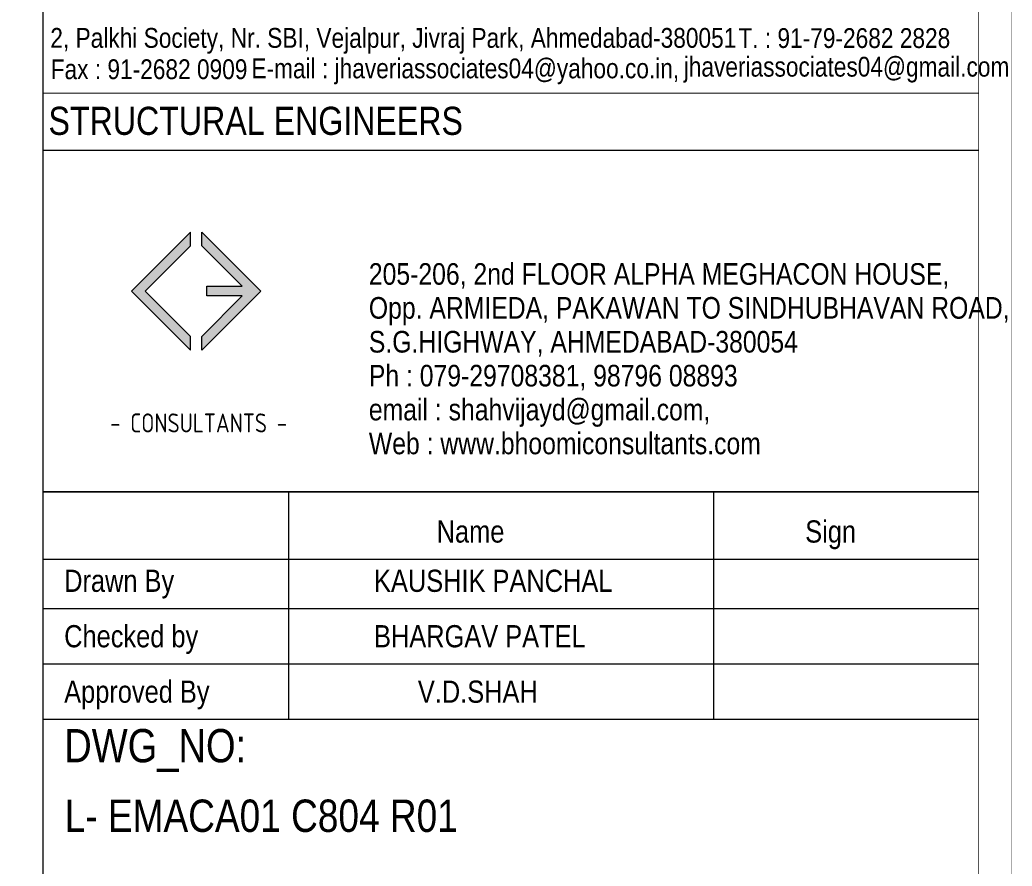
# Model space of a CAD drawing. Header units: millimetres. Extents: x 1112055 to 3390982, y -148532 to 766891.
# Drawn here: x 2938987 to 2958394, y 222577 to 239120 of the extents above; entities that cross this region are included whole.
import ezdxf

# ---------------------------------------------------------------- set-up
doc = ezdxf.new("R2010")
doc.units = ezdxf.units.MM
for name, color, linetype, lineweight in [('B TITLE BLOCK', 250, 'Continuous', 0), ('P_TITLE BLOCK TEXT', 7, 'Continuous', 9), ('tb text', 7, 'Continuous', 13)]:
    doc.layers.add(name, color=color, linetype=linetype, lineweight=lineweight)
doc.layers.add('FORMAT TEXT', color=7, linetype='Continuous')
doc.styles.add('SWINC', font='swissc.ttf')

msp = doc.modelspace()

# ---------------------------------------------------------------- hatches: boundary and pattern name
at = {"layer": 'B TITLE BLOCK', "linetype": 'Continuous', "lineweight": 0}
h = msp.add_hatch(color=251, dxfattribs=at)
h.dxf.hatch_style = 1
h.paths.add_polyline_path([(2941435.9, 233819.1), (2942321.7, 234704.9), (2942321.7, 234972.4), (2941168.4, 233819.1), (2942321.7, 232665.7), (2942321.7, 232933.3)])
h = msp.add_hatch(color=251, dxfattribs=at)
h.dxf.hatch_style = 1
h.paths.add_polyline_path([(2942643.1, 233913.7), (2942643.1, 233724.5), (2943336.3, 233724.5), (2942545.1, 232933.3), (2942545.1, 232665.7), (2943698.5, 233819.1), (2942545.1, 234972.4), (2942545.1, 234704.9), (2943336.3, 233913.7)])

# ---------------------------------------------------------------- linework, layer by layer
at = {"layer": 'B TITLE BLOCK', "color": 250, "lineweight": 0}
for p, q in [((2939434, 283154.4), (2939434, 209167.3)), ((2957736.7, 236568.9), (2939434, 236568.9)), ((2957736.7, 229894), (2939434, 229894)), ((2939434, 229894), (2957736.7, 229894)), ((2939434, 229894), (2957736.7, 229894)), ((2944251, 225445.6), (2944251, 229893.9)), ((2952559.4, 225445.6), (2952559.4, 229893.9)), ((2939434.5, 228576.4), (2957737.2, 228576.4)), ((2939434.5, 228576.4), (2957737.2, 228576.4)), ((2939434.5, 227613), (2957737.2, 227613)), ((2939434.5, 227613), (2957737.2, 227613)), ((2939434.5, 226529.3), (2957737.2, 226529.3)), ((2939434.5, 226529.3), (2957737.2, 226529.3)), ((2939434.5, 226529.3), (2957737.2, 226529.3)), ((2957737.2, 225445.6), (2939433.9, 225445.6)), ((2957737.2, 225445.6), (2939434.5, 225445.6))]:
    msp.add_line(p, q, dxfattribs=at)
at = {"layer": 'B TITLE BLOCK', "color": 1, "const_width": 8.39}
msp.add_lwpolyline([(2860841, 376187.5), (2958389.3, 376187.5), (2958389.3, 208514.6), (2860841, 208514.6)], close=True, dxfattribs=at)
at = {"layer": 'B TITLE BLOCK', "color": 250, "lineweight": 0}
for points, const_width in [([(2861493.7, 375534.8), (2957736.7, 375534.8), (2957736.7, 209167.3), (2861493.7, 209167.3)], 8.39), ([(2957736.7, 209167.3), (2939434, 209167.3), (2939434, 244077), (2957736.7, 244077)], 15.3)]:
    msp.add_lwpolyline(points, close=True, dxfattribs=dict(at, const_width=const_width))
at = {"layer": 'B TITLE BLOCK', "color": 250, "lineweight": 0, "const_width": 15.3}
msp.add_lwpolyline([(2939434, 237685.7), (2957736.7, 237685.7)], dxfattribs=at)
at = {"layer": 'B TITLE BLOCK', "color": 251, "linetype": 'Continuous', "lineweight": 0}
for points in [[(2941168.2, 233819.2), (2942321.7, 232665.7), (2942321.7, 232933.3), (2941435.9, 233819.1), (2942321.7, 234704.9), (2942321.7, 234972.4), (2941168.2, 233818.9)], [(2943698.7, 233819.2), (2942545.1, 232665.7), (2942545.1, 232933.3), (2943336.3, 233724.5), (2942643.1, 233724.5), (2942643.1, 233913.7), (2943336.3, 233913.7), (2942545.1, 234704.9), (2942545.1, 234972.4), (2943698.7, 233818.9)]]:
    msp.add_lwpolyline(points, dxfattribs=at)

# ---------------------------------------------------------------- texts
at = {"layer": 'B TITLE BLOCK', "color": 0, "lineweight": 0, "style": 'SWINC'}
for s, p in [('205-206, 2nd FLOOR ALPHA MEGHACON HOUSE,', (2945812.8, 233941.2)), ('Opp. ARMIEDA, PAKAWAN TO SINDHUBHAVAN ROAD,', (2945812.8, 233278.6)), ('S.G.HIGHWAY, AHMEDABAD-380054', (2945812.8, 232616.1)), ('Ph : 079-29708381, 98796 08893', (2945812.8, 231953.5)), ('email : shahvijayd@gmail.com,', (2945812.8, 231290.9)), ('Web : www.bhoomiconsultants.com', (2945812.8, 230628.4))]:
    msp.add_text(s, height=422.52, dxfattribs=at).set_placement(p)
at = {"layer": 'B TITLE BLOCK', "color": 251, "lineweight": 0, "insert": (2942483.4, 232199.8), "char_height": 464.277, "attachment_point": 2, "style": 'SWINC'}
msp.add_mtext_dynamic_manual_height_columns('\\pxsm1,qj;{\\fBankGothic Lt BT|b0|i0|c0|p34;BHOOMI\\P\\ps*,q*;\\fGost|b0|i0|c0|p2;\\H0.8x;- CONSULTANTS -\\C1; }', width=1213989.136, gutter_width=0, heights=[170761.4], dxfattribs=at)
at = {"layer": 'FORMAT TEXT', "lineweight": 0, "style": 'SWINC'}
msp.add_text('STRUCTURAL ENGINEERS', height=549.079, dxfattribs=at).set_placement((2939548, 236871.5))
at = {"layer": 'P_TITLE BLOCK TEXT', "lineweight": 0, "style": 'SWINC'}
for s, p in [('2, Palkhi Society, Nr. SBI, Vejalpur, Jivraj Park, Ahmedabad-380051', (2939583.7, 238573.8)), ('T. : 91-79-2682 2828 ', (2953039, 238570)), ('Fax : 91-2682 0909', (2939590.2, 237961.1)), ('E-mail : jhaveriassociates04@yahoo.co.in,', (2943515.6, 237977.7)), (' jhaveriassociates04@gmail.com', (2951847.2, 238010.5))]:
    msp.add_text(s, height=387.307, dxfattribs=at).set_placement(p)
at = {"layer": 'tb text', "lineweight": 0, "style": 'SWINC'}
for s, height, p in [('Name', 433.48, (2947139.2, 228901.5)), ('Sign', 433.48, (2954346.6, 228901.5)), ('Drawn By', 433.48, (2939854.4, 227938.1)), ('KAUSHIK PANCHAL', 433.483, (2945914.4, 227938.1)), ('Checked by', 433.48, (2939854.4, 226854.4)), ('BHARGAV PATEL', 433.483, (2945914.4, 226854.4)), ('Approved By', 433.483, (2939854.4, 225770.7)), ('V.D.SHAH', 433.48, (2946771.4, 225770.7)), ('L- EMACA01 C804 R01', 632.163, (2939866.1, 223245.6))]:
    msp.add_text(s, height=height, dxfattribs=at).set_placement(p)
at = {"layer": 'tb text', "color": 7, "lineweight": 0, "style": 'SWINC'}
msp.add_attdef('DWG_NO:', (2939855.8, 224606.8), 'XXX-XXXX-XXX-XXX', height=650.225, dxfattribs=at)

doc.saveas('drawing.dxf')
